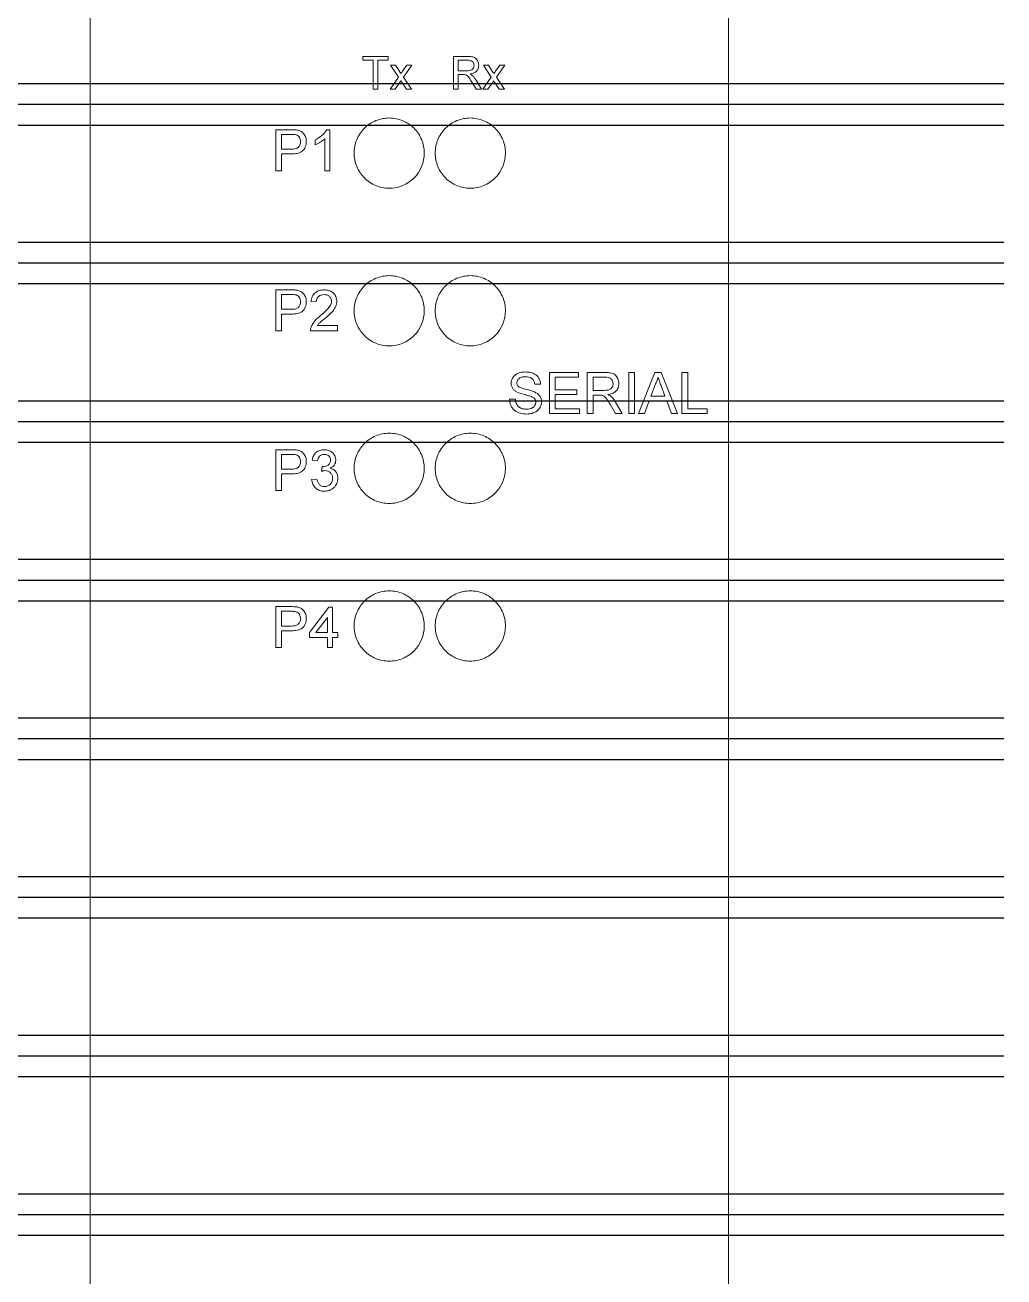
# Model space of a CAD drawing. Header units: millimetres. Extents: x 661 to 1125, y 84 to 277.
# Drawn here: x 1094.57 to 1125.24, y 142.42 to 181.64 of the extents above; entities that cross this region are included whole.
import ezdxf

# ---------------------------------------------------------------- set-up
doc = ezdxf.new("R2010")
doc.units = ezdxf.units.MM

# ---------------------------------------------------------------- blocks, each defined once
blk = doc.blocks.new('D')
at = {"color": 6, "linetype": 'Continuous', "lineweight": 15}
for p, q in [((1096.607, 239.48), (1096.607, 107.586)), ((1116.617, 239.48), (1116.617, 107.586)), ((1105.954, 180.658), (1105.151, 180.658)), ((1105.151, 180.658), (1105.151, 180.539)), ((1105.151, 180.539), (1105.48, 180.539)), ((1105.48, 180.539), (1105.48, 179.63)), ((1105.625, 179.63), (1105.625, 180.539)), ((1105.625, 180.539), (1105.954, 180.539)), ((1105.954, 180.539), (1105.954, 180.658)), ((1107.996, 180.658), (1107.996, 179.63)), ((1108.442, 180.658), (1107.996, 180.658)), ((1108.141, 180.21), (1108.141, 180.539)), ((1108.141, 180.539), (1108.447, 180.539)), ((1106.02, 180.381), (1106.27, 180.006)), ((1106.178, 180.381), (1106.02, 180.381)), ((1106.3, 180.199), (1106.178, 180.381)), ((1106.534, 180.381), (1106.402, 180.193)), ((1106.428, 180.006), (1106.692, 180.381)), ((1106.692, 180.381), (1106.534, 180.381)), ((1108.416, 180.21), (1108.141, 180.21)), ((1108.141, 179.63), (1108.141, 180.091)), ((1108.141, 180.091), (1108.289, 180.091)), ((1108.931, 180.381), (1109.181, 180.006)), ((1109.089, 180.381), (1108.931, 180.381)), ((1109.21, 180.199), (1109.089, 180.381)), ((1109.445, 180.381), (1109.313, 180.193)), ((1109.339, 180.006), (1109.602, 180.381)), ((1109.602, 180.381), (1109.445, 180.381)), ((1105.48, 179.63), (1105.625, 179.63)), ((1106.27, 180.006), (1106.007, 179.63)), ((1106.007, 179.63), (1106.165, 179.63)), ((1106.165, 179.63), (1106.347, 179.89)), ((1106.347, 179.89), (1106.375, 179.85)), ((1106.375, 179.85), (1106.521, 179.63)), ((1106.679, 179.63), (1106.428, 180.006)), ((1106.521, 179.63), (1106.679, 179.63)), ((1107.996, 179.63), (1108.141, 179.63)), ((1108.576, 179.847), (1108.704, 179.63)), ((1108.87, 179.63), (1108.702, 179.914)), ((1108.704, 179.63), (1108.87, 179.63)), ((1109.181, 180.006), (1108.918, 179.63)), ((1108.918, 179.63), (1109.076, 179.63)), ((1109.076, 179.63), (1109.258, 179.89)), ((1109.258, 179.89), (1109.286, 179.85)), ((1109.286, 179.85), (1109.432, 179.63)), ((1109.59, 179.63), (1109.339, 180.006)), ((1109.432, 179.63), (1109.59, 179.63)), ((1102.902, 178.363), (1102.43, 178.363)), ((1102.43, 178.363), (1102.43, 177.079)), ((1102.611, 178.215), (1102.918, 178.215)), ((1102.611, 177.754), (1102.611, 178.215)), ((1103.961, 178.08), (1103.961, 177.079)), ((1104.126, 178.363), (1104.02, 178.363)), ((1104.126, 177.079), (1104.126, 178.363)), ((1102.921, 177.754), (1102.611, 177.754)), ((1103.665, 178.042), (1103.665, 177.891)), ((1102.611, 177.079), (1102.611, 177.606)), ((1102.611, 177.606), (1102.926, 177.606)), ((1102.43, 177.079), (1102.611, 177.079)), ((1103.961, 177.079), (1104.126, 177.079)), ((1102.43, 173.346), (1102.43, 172.062)), ((1102.902, 173.346), (1102.43, 173.346)), ((1102.611, 172.737), (1102.611, 173.198)), ((1102.611, 173.198), (1102.918, 173.198)), ((1103.533, 172.984), (1103.698, 172.967)), ((1102.921, 172.737), (1102.611, 172.737)), ((1102.611, 172.062), (1102.611, 172.588)), ((1102.611, 172.588), (1102.926, 172.588)), ((1104.357, 172.226), (1103.728, 172.226)), ((1104.357, 172.062), (1104.357, 172.226)), ((1102.43, 172.062), (1102.611, 172.062)), ((1103.517, 172.062), (1104.357, 172.062)), ((1111.909, 170.757), (1111.004, 170.757)), ((1111.004, 170.757), (1111.004, 169.473)), ((1111.185, 170.214), (1111.185, 170.609)), ((1111.185, 170.609), (1111.909, 170.609)), ((1111.909, 170.609), (1111.909, 170.757)), ((1112.747, 170.757), (1112.189, 170.757)), ((1112.189, 170.757), (1112.189, 169.473)), ((1112.37, 170.609), (1112.753, 170.609)), ((1112.37, 170.198), (1112.37, 170.609)), ((1113.671, 170.757), (1113.49, 170.757)), ((1113.49, 170.757), (1113.49, 169.473)), ((1113.671, 169.473), (1113.671, 170.757)), ((1114.302, 170.757), (1113.792, 169.473)), ((1114.506, 170.757), (1114.302, 170.757)), ((1115.016, 169.473), (1114.506, 170.757)), ((1115.334, 170.757), (1115.153, 170.757)), ((1115.153, 170.757), (1115.153, 169.473)), ((1115.334, 169.621), (1115.334, 170.757)), ((1110.543, 170.395), (1110.724, 170.395)), ((1111.86, 170.214), (1111.185, 170.214)), ((1111.86, 170.066), (1111.86, 170.214)), ((1114.184, 170.016), (1114.316, 170.372)), ((1114.498, 170.354), (1114.623, 170.016)), ((1109.934, 169.918), (1109.753, 169.918)), ((1111.185, 169.621), (1111.185, 170.066)), ((1111.185, 170.066), (1111.86, 170.066)), ((1112.714, 170.198), (1112.37, 170.198)), ((1112.37, 170.049), (1112.556, 170.049)), ((1112.37, 169.473), (1112.37, 170.049)), ((1113.282, 169.473), (1113.072, 169.828)), ((1113.984, 169.473), (1114.13, 169.868)), ((1114.13, 169.868), (1114.677, 169.868)), ((1114.623, 170.016), (1114.184, 170.016)), ((1114.677, 169.868), (1114.823, 169.473)), ((1111.004, 169.473), (1111.942, 169.473)), ((1111.942, 169.621), (1111.185, 169.621)), ((1111.942, 169.473), (1111.942, 169.621)), ((1112.189, 169.473), (1112.37, 169.473)), ((1112.915, 169.744), (1113.075, 169.473)), ((1113.075, 169.473), (1113.282, 169.473)), ((1113.49, 169.473), (1113.671, 169.473)), ((1113.792, 169.473), (1113.984, 169.473)), ((1114.823, 169.473), (1115.016, 169.473)), ((1115.153, 169.473), (1115.943, 169.473)), ((1115.943, 169.621), (1115.334, 169.621)), ((1115.943, 169.473), (1115.943, 169.621)), ((1102.43, 168.34), (1102.43, 167.056)), ((1102.902, 168.34), (1102.43, 168.34)), ((1102.611, 167.731), (1102.611, 168.192)), ((1102.611, 168.192), (1102.918, 168.192)), ((1103.566, 168.011), (1103.731, 167.994)), ((1102.921, 167.731), (1102.611, 167.731)), ((1102.611, 167.056), (1102.611, 167.583)), ((1102.611, 167.583), (1102.926, 167.583)), ((1103.878, 167.813), (1103.861, 167.665)), ((1103.715, 167.418), (1103.55, 167.402)), ((1102.43, 167.056), (1102.611, 167.056)), ((1102.43, 163.424), (1102.43, 162.14)), ((1102.902, 163.424), (1102.43, 163.424)), ((1102.611, 162.815), (1102.611, 163.276)), ((1102.611, 163.276), (1102.918, 163.276)), ((1104.093, 163.408), (1103.484, 162.617)), ((1104.208, 163.408), (1104.093, 163.408)), ((1104.208, 162.617), (1104.208, 163.408)), ((1102.921, 162.815), (1102.611, 162.815)), ((1103.687, 162.617), (1104.044, 163.08)), ((1104.044, 163.08), (1104.044, 162.617)), ((1102.611, 162.14), (1102.611, 162.667)), ((1102.611, 162.667), (1102.926, 162.667)), ((1103.484, 162.617), (1103.484, 162.453)), ((1103.484, 162.453), (1104.044, 162.453)), ((1104.044, 162.617), (1103.687, 162.617)), ((1104.044, 162.453), (1104.044, 162.14)), ((1104.373, 162.617), (1104.208, 162.617)), ((1104.208, 162.14), (1104.208, 162.453)), ((1104.208, 162.453), (1104.373, 162.453)), ((1104.373, 162.453), (1104.373, 162.617)), ((1102.43, 162.14), (1102.611, 162.14)), ((1104.044, 162.14), (1104.208, 162.14))]:
    blk.add_line(p, q, dxfattribs=at)
for p, q in [((1012.175, 179.81), (1125.244, 179.81)), ((1012.175, 179.16), (1125.244, 179.16)), ((1012.175, 178.51), (1125.244, 178.51)), ((1012.175, 174.842), (1125.244, 174.842)), ((1012.175, 174.192), (1125.244, 174.192)), ((1012.175, 173.542), (1125.244, 173.542)), ((1012.175, 169.874), (1125.244, 169.874)), ((1012.175, 169.224), (1125.244, 169.224)), ((1012.175, 168.574), (1125.244, 168.574)), ((1012.175, 164.906), (1125.244, 164.906)), ((1012.175, 164.256), (1125.244, 164.256)), ((1012.175, 163.606), (1125.244, 163.606)), ((1012.175, 159.938), (1125.244, 159.938)), ((1012.175, 159.288), (1125.244, 159.288)), ((1012.175, 158.638), (1125.244, 158.638)), ((1012.175, 154.97), (1125.244, 154.97)), ((1012.175, 154.32), (1125.244, 154.32)), ((1012.175, 153.67), (1125.244, 153.67)), ((1012.175, 150.002), (1125.244, 150.002)), ((1012.175, 149.352), (1125.244, 149.352)), ((1012.175, 148.702), (1125.244, 148.702)), ((1012.175, 145.034), (1125.244, 145.034)), ((1012.175, 144.384), (1125.244, 144.384)), ((1012.175, 143.734), (1125.244, 143.734))]:
    blk.add_line(p, q)
for points, knots in [([(1108.786, 180.381), (1108.785, 180.423), (1108.778, 180.465), (1108.744, 180.542), (1108.719, 180.578), (1108.652, 180.629), (1108.61, 180.642), (1108.526, 180.656), (1108.484, 180.657), (1108.442, 180.658)], [0, 0, 0, 0, 0.25, 0.25, 0.5, 0.5, 0.75, 0.75, 1, 1, 1, 1]), ([(1108.447, 180.539), (1108.495, 180.539), (1108.545, 180.533), (1108.602, 180.489), (1108.617, 180.469), (1108.637, 180.426), (1108.64, 180.402), (1108.641, 180.378)], [0, 0, 0, 0, 0.5, 0.5, 0.75, 0.75, 1, 1, 1, 1]), ([(1106.352, 180.122), (1106.347, 180.128), (1106.343, 180.134), (1106.339, 180.141), (1106.334, 180.147), (1106.33, 180.154), (1106.326, 180.16), (1106.321, 180.167), (1106.317, 180.173), (1106.313, 180.18), (1106.308, 180.186), (1106.304, 180.193), (1106.3, 180.199)], [0, 0, 0, 0, 0.00002338536, 0.00002338536, 0.00002338536, 0.00004677009, 0.00004677009, 0.00004677009, 0.0000701534, 0.0000701534, 0.0000701534, 0.00009353829, 0.00009353829, 0.00009353829, 0.00009353829]), ([(1106.402, 180.193), (1106.394, 180.181), (1106.385, 180.169), (1106.377, 180.157), (1106.373, 180.151), (1106.368, 180.145), (1106.364, 180.139), (1106.36, 180.133), (1106.356, 180.127), (1106.352, 180.122)], [0, 0, 0, 0, 0.0000439769, 0.0000439769, 0.0000439769, 0.00006596537, 0.00006596537, 0.00006596537, 0.00008795384, 0.00008795384, 0.00008795384, 0.00008795384]), ([(1108.289, 180.091), (1108.295, 180.091), (1108.301, 180.091), (1108.307, 180.091), (1108.313, 180.091), (1108.319, 180.091), (1108.325, 180.091), (1108.337, 180.09), (1108.349, 180.089), (1108.361, 180.087)], [0, 0, 0, 0, 0.00001794002, 0.00001794002, 0.00001794002, 0.00003588711, 0.00003588711, 0.00003588711, 0.00007169189, 0.00007169189, 0.00007169189, 0.00007169189]), ([(1108.361, 180.087), (1108.387, 180.078), (1108.412, 180.067), (1108.454, 180.03), (1108.471, 180.009), (1108.519, 179.942), (1108.548, 179.894), (1108.576, 179.847)], [0, 0, 0, 0, 0.25, 0.25, 0.5, 0.5, 1, 1, 1, 1]), ([(1108.641, 180.378), (1108.64, 180.324), (1108.617, 180.269), (1108.526, 180.212), (1108.47, 180.211), (1108.416, 180.21)], [0, 0, 0, 0, 0.5, 0.5, 1, 1, 1, 1]), ([(1108.514, 180.105), (1108.549, 180.11), (1108.584, 180.117), (1108.65, 180.144), (1108.682, 180.162), (1108.733, 180.211), (1108.754, 180.242), (1108.781, 180.309), (1108.785, 180.345), (1108.786, 180.381)], [0, 0, 0, 0, 0.25, 0.25, 0.5, 0.5, 0.75, 0.75, 1, 1, 1, 1]), ([(1108.593, 180.054), (1108.587, 180.059), (1108.581, 180.064), (1108.575, 180.069), (1108.569, 180.074), (1108.562, 180.078), (1108.555, 180.082), (1108.542, 180.09), (1108.528, 180.098), (1108.514, 180.105)], [0, 0, 0, 0, 0.00002376252, 0.00002376252, 0.00002376252, 0.00004755385, 0.00004755385, 0.00004755385, 0.00009496483, 0.00009496483, 0.00009496483, 0.00009496483]), ([(1108.702, 179.914), (1108.694, 179.927), (1108.686, 179.939), (1108.678, 179.952), (1108.67, 179.964), (1108.662, 179.976), (1108.653, 179.988), (1108.644, 180), (1108.635, 180.011), (1108.625, 180.022), (1108.615, 180.033), (1108.604, 180.044), (1108.593, 180.054)], [0, 0, 0, 0, 0.000044453, 0.000044453, 0.000044453, 0.00008895, 0.00008895, 0.00008895, 0.0001333006, 0.0001333006, 0.0001333006, 0.0001779555, 0.0001779555, 0.0001779555, 0.0001779555]), ([(1109.262, 180.122), (1109.258, 180.128), (1109.254, 180.134), (1109.249, 180.141), (1109.245, 180.147), (1109.241, 180.154), (1109.236, 180.16), (1109.232, 180.167), (1109.228, 180.173), (1109.223, 180.18), (1109.219, 180.186), (1109.215, 180.193), (1109.21, 180.199)], [0, 0, 0, 0, 0.00002338536, 0.00002338536, 0.00002338536, 0.00004677009, 0.00004677009, 0.00004677009, 0.0000701534, 0.0000701534, 0.0000701534, 0.00009353829, 0.00009353829, 0.00009353829, 0.00009353829]), ([(1109.313, 180.193), (1109.304, 180.181), (1109.296, 180.169), (1109.288, 180.157), (1109.283, 180.151), (1109.279, 180.145), (1109.275, 180.139), (1109.271, 180.133), (1109.267, 180.127), (1109.262, 180.122)], [0, 0, 0, 0, 0.0000439769, 0.0000439769, 0.0000439769, 0.00006596537, 0.00006596537, 0.00006596537, 0.00008795384, 0.00008795384, 0.00008795384, 0.00008795384]), ([(1107.082, 177.63), (1107.082, 177.776), (1107.054, 177.918), (1106.944, 178.184), (1106.862, 178.306), (1106.659, 178.509), (1106.537, 178.591), (1106.272, 178.701), (1106.126, 178.73), (1105.839, 178.731), (1105.695, 178.702), (1105.428, 178.592), (1105.307, 178.511), (1105.101, 178.305), (1105.021, 178.184), (1104.911, 177.918), (1104.882, 177.774), (1104.882, 177.487), (1104.911, 177.343), (1105.02, 177.079), (1105.102, 176.956), (1105.304, 176.753), (1105.426, 176.67), (1105.692, 176.56), (1105.836, 176.531), (1106.126, 176.53), (1106.269, 176.559), (1106.537, 176.67), (1106.659, 176.751), (1106.963, 177.056), (1107.082, 177.34), (1107.082, 177.63)], [0, 0, 0, 0, 0.0625, 0.0625, 0.125, 0.125, 0.1875, 0.1875, 0.25, 0.25, 0.3125, 0.3125, 0.375, 0.375, 0.4375, 0.4375, 0.5, 0.5, 0.5625, 0.5625, 0.625, 0.625, 0.6875, 0.6875, 0.75, 0.75, 0.8125, 0.8125, 0.875, 0.875, 1, 1, 1, 1]), ([(1109.622, 177.63), (1109.622, 177.776), (1109.594, 177.918), (1109.484, 178.184), (1109.402, 178.306), (1109.199, 178.509), (1109.077, 178.591), (1108.812, 178.701), (1108.666, 178.73), (1108.379, 178.731), (1108.235, 178.702), (1107.968, 178.592), (1107.847, 178.511), (1107.641, 178.305), (1107.561, 178.184), (1107.451, 177.918), (1107.422, 177.774), (1107.422, 177.487), (1107.451, 177.343), (1107.56, 177.079), (1107.642, 176.956), (1107.844, 176.753), (1107.966, 176.67), (1108.232, 176.56), (1108.376, 176.531), (1108.666, 176.53), (1108.809, 176.559), (1109.077, 176.67), (1109.199, 176.751), (1109.503, 177.056), (1109.622, 177.34), (1109.622, 177.63)], [0, 0, 0, 0, 0.0625, 0.0625, 0.125, 0.125, 0.1875, 0.1875, 0.25, 0.25, 0.3125, 0.3125, 0.375, 0.375, 0.4375, 0.4375, 0.5, 0.5, 0.5625, 0.5625, 0.625, 0.625, 0.6875, 0.6875, 0.75, 0.75, 0.8125, 0.8125, 0.875, 0.875, 1, 1, 1, 1]), ([(1103.093, 178.351), (1103.077, 178.354), (1103.061, 178.356), (1103.045, 178.358), (1103.029, 178.359), (1103.013, 178.36), (1102.997, 178.361), (1102.966, 178.363), (1102.934, 178.363), (1102.902, 178.363)], [0, 0, 0, 0, 0.0000477986, 0.0000477986, 0.0000477986, 0.0000955814, 0.0000955814, 0.0000955814, 0.0001909144, 0.0001909144, 0.0001909144, 0.0001909144]), ([(1102.918, 178.215), (1102.93, 178.215), (1102.943, 178.215), (1102.955, 178.215), (1102.968, 178.215), (1102.98, 178.214), (1102.992, 178.214), (1103.017, 178.212), (1103.042, 178.21), (1103.066, 178.204)], [0, 0, 0, 0, 0.0000371946, 0.0000371946, 0.0000371946, 0.0000743921, 0.0000743921, 0.0000743921, 0.0001487494, 0.0001487494, 0.0001487494, 0.0001487494]), ([(1103.066, 178.204), (1103.088, 178.196), (1103.108, 178.187), (1103.144, 178.158), (1103.159, 178.14), (1103.195, 178.081), (1103.203, 178.035), (1103.204, 177.989)], [0, 0, 0, 0, 0.25, 0.25, 0.5, 0.5, 1, 1, 1, 1]), ([(1103.385, 177.994), (1103.384, 178.037), (1103.38, 178.078), (1103.354, 178.159), (1103.335, 178.197), (1103.284, 178.265), (1103.251, 178.293), (1103.176, 178.332), (1103.134, 178.343), (1103.093, 178.351)], [0, 0, 0, 0, 0.25, 0.25, 0.5, 0.5, 0.75, 0.75, 1, 1, 1, 1]), ([(1103.204, 177.989), (1103.203, 177.954), (1103.199, 177.919), (1103.174, 177.853), (1103.152, 177.824), (1103.096, 177.782), (1103.061, 177.77), (1102.992, 177.757), (1102.957, 177.755), (1102.921, 177.754)], [0, 0, 0, 0, 0.25, 0.25, 0.5, 0.5, 0.75, 0.75, 1, 1, 1, 1]), ([(1102.926, 177.606), (1102.984, 177.607), (1103.041, 177.61), (1103.154, 177.634), (1103.21, 177.654), (1103.299, 177.725), (1103.332, 177.774), (1103.375, 177.88), (1103.384, 177.937), (1103.385, 177.994)], [0, 0, 0, 0, 0.25, 0.25, 0.5, 0.5, 0.75, 0.75, 1, 1, 1, 1]), ([(1107.082, 172.692), (1107.082, 172.837), (1107.054, 172.98), (1106.944, 173.246), (1106.862, 173.368), (1106.659, 173.571), (1106.537, 173.653), (1106.272, 173.763), (1106.127, 173.792), (1105.839, 173.792), (1105.694, 173.764), (1105.428, 173.653), (1105.307, 173.572), (1105.101, 173.367), (1105.021, 173.246), (1104.911, 172.979), (1104.882, 172.836), (1104.882, 172.549), (1104.911, 172.405), (1105.02, 172.14), (1105.102, 172.018), (1105.304, 171.814), (1105.426, 171.732), (1105.692, 171.621), (1105.836, 171.592), (1106.126, 171.592), (1106.27, 171.621), (1106.537, 171.731), (1106.659, 171.813), (1106.963, 172.118), (1107.082, 172.402), (1107.082, 172.692)], [0, 0, 0, 0, 0.0625, 0.0625, 0.125, 0.125, 0.1875, 0.1875, 0.25, 0.25, 0.3125, 0.3125, 0.375, 0.375, 0.4375, 0.4375, 0.5, 0.5, 0.5625, 0.5625, 0.625, 0.625, 0.6875, 0.6875, 0.75, 0.75, 0.8125, 0.8125, 0.875, 0.875, 1, 1, 1, 1]), ([(1109.622, 172.692), (1109.622, 172.837), (1109.594, 172.98), (1109.484, 173.246), (1109.402, 173.368), (1109.199, 173.571), (1109.077, 173.653), (1108.812, 173.763), (1108.667, 173.792), (1108.379, 173.792), (1108.234, 173.764), (1107.968, 173.653), (1107.847, 173.572), (1107.641, 173.367), (1107.561, 173.246), (1107.451, 172.979), (1107.422, 172.836), (1107.422, 172.549), (1107.451, 172.405), (1107.56, 172.14), (1107.642, 172.018), (1107.844, 171.814), (1107.966, 171.732), (1108.232, 171.621), (1108.376, 171.592), (1108.666, 171.592), (1108.81, 171.621), (1109.077, 171.731), (1109.199, 171.813), (1109.503, 172.118), (1109.622, 172.402), (1109.622, 172.692)], [0, 0, 0, 0, 0.0625, 0.0625, 0.125, 0.125, 0.1875, 0.1875, 0.25, 0.25, 0.3125, 0.3125, 0.375, 0.375, 0.4375, 0.4375, 0.5, 0.5, 0.5625, 0.5625, 0.625, 0.625, 0.6875, 0.6875, 0.75, 0.75, 0.8125, 0.8125, 0.875, 0.875, 1, 1, 1, 1]), ([(1103.093, 173.334), (1103.077, 173.336), (1103.061, 173.339), (1103.045, 173.34), (1103.029, 173.342), (1103.013, 173.343), (1102.997, 173.343), (1102.966, 173.345), (1102.934, 173.346), (1102.902, 173.346)], [0, 0, 0, 0, 0.0000477987, 0.0000477987, 0.0000477987, 0.0000955814, 0.0000955814, 0.0000955814, 0.0001909151, 0.0001909151, 0.0001909151, 0.0001909151]), ([(1103.945, 173.346), (1103.894, 173.345), (1103.843, 173.34), (1103.745, 173.312), (1103.698, 173.288), (1103.62, 173.221), (1103.589, 173.179), (1103.549, 173.085), (1103.539, 173.035), (1103.533, 172.984)], [0, 0, 0, 0, 0.25, 0.25, 0.5, 0.5, 0.75, 0.75, 1, 1, 1, 1]), ([(1104.34, 172.991), (1104.339, 173.041), (1104.331, 173.091), (1104.29, 173.181), (1104.26, 173.221), (1104.185, 173.287), (1104.14, 173.311), (1104.045, 173.34), (1103.995, 173.345), (1103.945, 173.346)], [0, 0, 0, 0, 0.25, 0.25, 0.5, 0.5, 0.75, 0.75, 1, 1, 1, 1]), ([(1102.918, 173.198), (1102.93, 173.197), (1102.943, 173.197), (1102.955, 173.197), (1102.968, 173.197), (1102.98, 173.197), (1102.992, 173.196), (1103.017, 173.194), (1103.042, 173.192), (1103.066, 173.186)], [0, 0, 0, 0, 0.0000371946, 0.0000371946, 0.0000371946, 0.0000743921, 0.0000743921, 0.0000743921, 0.0001487504, 0.0001487504, 0.0001487504, 0.0001487504]), ([(1103.204, 172.971), (1103.203, 172.936), (1103.199, 172.901), (1103.174, 172.836), (1103.152, 172.806), (1103.096, 172.764), (1103.061, 172.753), (1102.992, 172.739), (1102.957, 172.737), (1102.921, 172.737)], [0, 0, 0, 0, 0.25, 0.25, 0.5, 0.5, 0.75, 0.75, 1, 1, 1, 1]), ([(1102.926, 172.588), (1102.984, 172.589), (1103.041, 172.592), (1103.154, 172.616), (1103.21, 172.636), (1103.299, 172.707), (1103.332, 172.756), (1103.375, 172.862), (1103.384, 172.919), (1103.385, 172.977)], [0, 0, 0, 0, 0.25, 0.25, 0.5, 0.5, 0.75, 0.75, 1, 1, 1, 1]), ([(1103.066, 173.186), (1103.088, 173.179), (1103.108, 173.169), (1103.144, 173.14), (1103.159, 173.122), (1103.195, 173.063), (1103.203, 173.017), (1103.204, 172.971)], [0, 0, 0, 0, 0.25, 0.25, 0.5, 0.5, 1, 1, 1, 1]), ([(1103.385, 172.977), (1103.384, 173.019), (1103.38, 173.06), (1103.354, 173.141), (1103.335, 173.179), (1103.284, 173.247), (1103.251, 173.275), (1103.176, 173.314), (1103.134, 173.326), (1103.093, 173.334)], [0, 0, 0, 0, 0.25, 0.25, 0.5, 0.5, 0.75, 0.75, 1, 1, 1, 1]), ([(1103.698, 172.967), (1103.699, 172.998), (1103.703, 173.03), (1103.725, 173.089), (1103.743, 173.116), (1103.789, 173.158), (1103.817, 173.174), (1103.878, 173.194), (1103.91, 173.197), (1103.941, 173.198)], [0, 0, 0, 0, 0.25, 0.25, 0.5, 0.5, 0.75, 0.75, 1, 1, 1, 1]), ([(1104.175, 172.99), (1104.174, 172.941), (1104.159, 172.894), (1104.111, 172.811), (1104.079, 172.774), (1103.978, 172.668), (1103.905, 172.604), (1103.83, 172.542)], [0, 0, 0, 0, 0.25, 0.25, 0.5, 0.5, 1, 1, 1, 1]), ([(1103.941, 173.198), (1103.971, 173.197), (1103.999, 173.194), (1104.055, 173.177), (1104.081, 173.163), (1104.126, 173.124), (1104.145, 173.101), (1104.17, 173.048), (1104.175, 173.019), (1104.175, 172.99)], [0, 0, 0, 0, 0.25, 0.25, 0.5, 0.5, 0.75, 0.75, 1, 1, 1, 1]), ([(1103.984, 172.464), (1104.067, 172.536), (1104.152, 172.607), (1104.256, 172.735), (1104.286, 172.781), (1104.329, 172.883), (1104.339, 172.936), (1104.34, 172.991)], [0, 0, 0, 0, 0.5, 0.5, 0.75, 0.75, 1, 1, 1, 1]), ([(1103.534, 172.176), (1103.531, 172.167), (1103.528, 172.157), (1103.526, 172.148), (1103.524, 172.139), (1103.522, 172.129), (1103.52, 172.12), (1103.519, 172.11), (1103.518, 172.1), (1103.517, 172.091), (1103.517, 172.081), (1103.517, 172.071), (1103.517, 172.062)], [0, 0, 0, 0, 0.000029086, 0.000029086, 0.000029086, 0.0000582237, 0.0000582237, 0.0000582237, 0.0000873186, 0.0000873186, 0.0000873186, 0.0001166157, 0.0001166157, 0.0001166157, 0.0001166157]), ([(1103.83, 172.542), (1103.768, 172.492), (1103.706, 172.44), (1103.601, 172.319), (1103.561, 172.251), (1103.534, 172.176)], [0, 0, 0, 0, 0.5, 0.5, 1, 1, 1, 1]), ([(1103.728, 172.226), (1103.746, 172.25), (1103.764, 172.273), (1103.785, 172.294), (1103.805, 172.314), (1103.827, 172.334), (1103.85, 172.353), (1103.894, 172.391), (1103.939, 172.428), (1103.984, 172.464)], [0, 0, 0, 0, 0.0000880168, 0.0000880168, 0.0000880168, 0.0001757984, 0.0001757984, 0.0001757984, 0.0003502699, 0.0003502699, 0.0003502699, 0.0003502699]), ([(1110.248, 170.774), (1110.195, 170.772), (1110.142, 170.768), (1110.039, 170.742), (1109.989, 170.723), (1109.901, 170.662), (1109.865, 170.622), (1109.828, 170.552), (1109.818, 170.527), (1109.805, 170.475), (1109.803, 170.449), (1109.802, 170.422)], [0, 0, 0, 0, 0.25, 0.25, 0.5, 0.5, 0.75, 0.75, 0.875, 0.875, 1, 1, 1, 1]), ([(1109.983, 170.434), (1109.984, 170.465), (1109.991, 170.497), (1110.024, 170.549), (1110.047, 170.572), (1110.128, 170.62), (1110.193, 170.625), (1110.255, 170.626)], [0, 0, 0, 0, 0.25, 0.25, 0.5, 0.5, 1, 1, 1, 1]), ([(1110.724, 170.395), (1110.72, 170.452), (1110.709, 170.508), (1110.657, 170.609), (1110.619, 170.653), (1110.527, 170.719), (1110.473, 170.74), (1110.363, 170.768), (1110.305, 170.773), (1110.248, 170.774)], [0, 0, 0, 0, 0.25, 0.25, 0.5, 0.5, 0.75, 0.75, 1, 1, 1, 1]), ([(1110.255, 170.626), (1110.324, 170.624), (1110.396, 170.616), (1110.48, 170.554), (1110.502, 170.526), (1110.531, 170.464), (1110.539, 170.43), (1110.543, 170.395)], [0, 0, 0, 0, 0.5, 0.5, 0.75, 0.75, 1, 1, 1, 1]), ([(1113.177, 170.411), (1113.175, 170.464), (1113.167, 170.516), (1113.125, 170.613), (1113.094, 170.658), (1113.009, 170.722), (1112.957, 170.738), (1112.852, 170.755), (1112.799, 170.757), (1112.747, 170.757)], [0, 0, 0, 0, 0.25, 0.25, 0.5, 0.5, 0.75, 0.75, 1, 1, 1, 1]), ([(1112.753, 170.609), (1112.783, 170.609), (1112.813, 170.607), (1112.871, 170.594), (1112.9, 170.583), (1112.948, 170.546), (1112.966, 170.522), (1112.991, 170.467), (1112.995, 170.437), (1112.996, 170.407)], [0, 0, 0, 0, 0.25, 0.25, 0.5, 0.5, 0.75, 0.75, 1, 1, 1, 1]), ([(1114.316, 170.372), (1114.335, 170.409), (1114.353, 170.448), (1114.367, 170.487), (1114.375, 170.507), (1114.382, 170.527), (1114.388, 170.547), (1114.394, 170.568), (1114.399, 170.588), (1114.404, 170.609)], [0, 0, 0, 0, 0.0001263063, 0.0001263063, 0.0001263063, 0.0001901673, 0.0001901673, 0.0001901673, 0.0002543247, 0.0002543247, 0.0002543247, 0.0002543247]), ([(1114.404, 170.609), (1114.411, 170.588), (1114.42, 170.567), (1114.427, 170.545), (1114.435, 170.524), (1114.443, 170.503), (1114.451, 170.482), (1114.459, 170.46), (1114.467, 170.439), (1114.474, 170.418), (1114.482, 170.397), (1114.49, 170.375), (1114.498, 170.354)], [0, 0, 0, 0, 0.0000683, 0.0000683, 0.0000683, 0.0001365961, 0.0001365961, 0.0001365961, 0.0002048946, 0.0002048946, 0.0002048946, 0.0002731931, 0.0002731931, 0.0002731931, 0.0002731931]), ([(1109.802, 170.422), (1109.803, 170.392), (1109.806, 170.363), (1109.824, 170.307), (1109.837, 170.279), (1109.871, 170.231), (1109.893, 170.21), (1109.94, 170.173), (1109.965, 170.159), (1109.992, 170.145)], [0, 0, 0, 0, 0.25, 0.25, 0.5, 0.5, 0.75, 0.75, 1, 1, 1, 1]), ([(1110.029, 170.321), (1110.022, 170.328), (1110.015, 170.336), (1110.009, 170.344), (1110, 170.357), (1109.994, 170.371), (1109.99, 170.386), (1109.985, 170.401), (1109.984, 170.418), (1109.983, 170.434)], [0, 0, 0, 0, 0.0000311471, 0.0000311471, 0.0000311471, 0.0000779406, 0.0000779406, 0.0000779406, 0.0001271034, 0.0001271034, 0.0001271034, 0.0001271034]), ([(1110.534, 170.148), (1110.452, 170.183), (1110.365, 170.205), (1110.235, 170.237), (1110.191, 170.248), (1110.107, 170.276), (1110.064, 170.291), (1110.029, 170.321)], [0, 0, 0, 0, 0.5, 0.5, 0.75, 0.75, 1, 1, 1, 1]), ([(1112.996, 170.407), (1112.995, 170.374), (1112.989, 170.34), (1112.96, 170.28), (1112.938, 170.253), (1112.881, 170.218), (1112.848, 170.209), (1112.781, 170.199), (1112.748, 170.198), (1112.714, 170.198)], [0, 0, 0, 0, 0.25, 0.25, 0.5, 0.5, 0.75, 0.75, 1, 1, 1, 1]), ([(1112.837, 170.066), (1112.881, 170.073), (1112.924, 170.082), (1113.007, 170.115), (1113.047, 170.137), (1113.111, 170.199), (1113.137, 170.238), (1113.17, 170.321), (1113.176, 170.366), (1113.177, 170.411)], [0, 0, 0, 0, 0.25, 0.25, 0.5, 0.5, 0.75, 0.75, 1, 1, 1, 1]), ([(1109.753, 169.918), (1109.755, 169.851), (1109.767, 169.787), (1109.822, 169.664), (1109.862, 169.609), (1109.965, 169.524), (1110.027, 169.496), (1110.156, 169.463), (1110.224, 169.457), (1110.291, 169.457)], [0, 0, 0, 0, 0.25, 0.25, 0.5, 0.5, 0.75, 0.75, 1, 1, 1, 1]), ([(1110.283, 169.605), (1110.239, 169.606), (1110.196, 169.611), (1110.113, 169.637), (1110.073, 169.657), (1110.005, 169.713), (1109.979, 169.75), (1109.947, 169.831), (1109.939, 169.874), (1109.934, 169.918)], [0, 0, 0, 0, 0.25, 0.25, 0.5, 0.5, 0.75, 0.75, 1, 1, 1, 1]), ([(1109.992, 170.145), (1110.062, 170.11), (1110.138, 170.089), (1110.251, 170.058), (1110.289, 170.049), (1110.365, 170.028), (1110.403, 170.017), (1110.439, 170.002)], [0, 0, 0, 0, 0.5, 0.5, 0.75, 0.75, 1, 1, 1, 1]), ([(1110.576, 169.829), (1110.574, 169.795), (1110.566, 169.761), (1110.533, 169.701), (1110.509, 169.675), (1110.422, 169.619), (1110.352, 169.606), (1110.283, 169.605)], [0, 0, 0, 0, 0.25, 0.25, 0.5, 0.5, 1, 1, 1, 1]), ([(1110.291, 169.457), (1110.347, 169.458), (1110.402, 169.463), (1110.51, 169.493), (1110.562, 169.516), (1110.653, 169.583), (1110.69, 169.626), (1110.73, 169.701), (1110.74, 169.727), (1110.754, 169.781), (1110.756, 169.809), (1110.757, 169.838)], [0, 0, 0, 0, 0.25, 0.25, 0.5, 0.5, 0.75, 0.75, 0.875, 0.875, 1, 1, 1, 1]), ([(1110.439, 170.002), (1110.475, 169.987), (1110.511, 169.968), (1110.55, 169.924), (1110.56, 169.906), (1110.573, 169.869), (1110.575, 169.849), (1110.576, 169.829)], [0, 0, 0, 0, 0.5, 0.5, 0.75, 0.75, 1, 1, 1, 1]), ([(1110.757, 169.838), (1110.756, 169.872), (1110.753, 169.905), (1110.732, 169.97), (1110.716, 170), (1110.656, 170.082), (1110.596, 170.12), (1110.534, 170.148)], [0, 0, 0, 0, 0.25, 0.25, 0.5, 0.5, 1, 1, 1, 1]), ([(1112.556, 170.049), (1112.563, 170.049), (1112.571, 170.049), (1112.578, 170.049), (1112.586, 170.049), (1112.593, 170.049), (1112.601, 170.048), (1112.616, 170.048), (1112.63, 170.046), (1112.645, 170.044)], [0, 0, 0, 0, 0.00002242503, 0.00002242503, 0.00002242503, 0.00004485891, 0.00004485891, 0.00004485891, 0.00008961574, 0.00008961574, 0.00008961574, 0.00008961574]), ([(1112.645, 170.044), (1112.678, 170.033), (1112.709, 170.019), (1112.762, 169.973), (1112.783, 169.946), (1112.844, 169.862), (1112.879, 169.803), (1112.915, 169.744)], [0, 0, 0, 0, 0.25, 0.25, 0.5, 0.5, 1, 1, 1, 1]), ([(1112.936, 170.003), (1112.929, 170.009), (1112.921, 170.015), (1112.913, 170.021), (1112.905, 170.027), (1112.897, 170.033), (1112.889, 170.038), (1112.872, 170.048), (1112.854, 170.057), (1112.837, 170.066)], [0, 0, 0, 0, 0.0000297031, 0.0000297031, 0.0000297031, 0.0000594424, 0.0000594424, 0.0000594424, 0.0001187498, 0.0001187498, 0.0001187498, 0.0001187498]), ([(1113.072, 169.828), (1113.053, 169.859), (1113.033, 169.89), (1113.011, 169.919), (1113, 169.934), (1112.988, 169.949), (1112.976, 169.962), (1112.963, 169.976), (1112.95, 169.989), (1112.936, 170.003)], [0, 0, 0, 0, 0.0001102646, 0.0001102646, 0.0001102646, 0.0001661104, 0.0001661104, 0.0001661104, 0.000222346, 0.000222346, 0.000222346, 0.000222346]), ([(1107.082, 167.754), (1107.082, 167.899), (1107.054, 168.041), (1106.944, 168.307), (1106.862, 168.429), (1106.66, 168.633), (1106.537, 168.715), (1106.272, 168.825), (1106.127, 168.854), (1105.839, 168.854), (1105.694, 168.825), (1105.428, 168.715), (1105.306, 168.634), (1105.101, 168.428), (1105.021, 168.307), (1104.911, 168.041), (1104.882, 167.898), (1104.882, 167.611), (1104.911, 167.467), (1105.02, 167.202), (1105.102, 167.08), (1105.304, 166.876), (1105.426, 166.794), (1105.692, 166.683), (1105.836, 166.654), (1106.126, 166.654), (1106.27, 166.682), (1106.537, 166.793), (1106.659, 166.875), (1106.963, 167.18), (1107.082, 167.464), (1107.082, 167.754)], [0, 0, 0, 0, 0.0625, 0.0625, 0.125, 0.125, 0.1875, 0.1875, 0.25, 0.25, 0.3125, 0.3125, 0.375, 0.375, 0.4375, 0.4375, 0.5, 0.5, 0.5625, 0.5625, 0.625, 0.625, 0.6875, 0.6875, 0.75, 0.75, 0.8125, 0.8125, 0.875, 0.875, 1, 1, 1, 1]), ([(1109.622, 167.754), (1109.622, 167.899), (1109.594, 168.041), (1109.484, 168.307), (1109.402, 168.429), (1109.2, 168.633), (1109.077, 168.715), (1108.812, 168.825), (1108.667, 168.854), (1108.379, 168.854), (1108.234, 168.825), (1107.968, 168.715), (1107.846, 168.634), (1107.641, 168.428), (1107.561, 168.307), (1107.451, 168.041), (1107.422, 167.898), (1107.422, 167.611), (1107.451, 167.467), (1107.56, 167.202), (1107.642, 167.08), (1107.844, 166.876), (1107.966, 166.794), (1108.232, 166.683), (1108.376, 166.654), (1108.666, 166.654), (1108.81, 166.682), (1109.077, 166.793), (1109.199, 166.875), (1109.503, 167.18), (1109.622, 167.464), (1109.622, 167.754)], [0, 0, 0, 0, 0.0625, 0.0625, 0.125, 0.125, 0.1875, 0.1875, 0.25, 0.25, 0.3125, 0.3125, 0.375, 0.375, 0.4375, 0.4375, 0.5, 0.5, 0.5625, 0.5625, 0.625, 0.625, 0.6875, 0.6875, 0.75, 0.75, 0.8125, 0.8125, 0.875, 0.875, 1, 1, 1, 1]), ([(1103.093, 168.328), (1103.077, 168.33), (1103.061, 168.333), (1103.045, 168.335), (1103.029, 168.336), (1103.013, 168.337), (1102.997, 168.338), (1102.966, 168.339), (1102.934, 168.34), (1102.902, 168.34)], [0, 0, 0, 0, 0.0000477987, 0.0000477987, 0.0000477987, 0.0000955814, 0.0000955814, 0.0000955814, 0.0001909159, 0.0001909159, 0.0001909159, 0.0001909159]), ([(1103.385, 167.971), (1103.384, 168.013), (1103.38, 168.055), (1103.354, 168.135), (1103.335, 168.173), (1103.284, 168.241), (1103.251, 168.269), (1103.176, 168.309), (1103.134, 168.32), (1103.093, 168.328)], [0, 0, 0, 0, 0.25, 0.25, 0.5, 0.5, 0.75, 0.75, 1, 1, 1, 1]), ([(1103.942, 168.34), (1103.896, 168.339), (1103.851, 168.334), (1103.764, 168.304), (1103.724, 168.281), (1103.655, 168.219), (1103.628, 168.182), (1103.587, 168.1), (1103.575, 168.056), (1103.566, 168.011)], [0, 0, 0, 0, 0.25, 0.25, 0.5, 0.5, 0.75, 0.75, 1, 1, 1, 1]), ([(1104.307, 168.014), (1104.305, 168.059), (1104.297, 168.104), (1104.258, 168.186), (1104.231, 168.224), (1104.161, 168.282), (1104.12, 168.304), (1104.034, 168.333), (1103.988, 168.339), (1103.942, 168.34)], [0, 0, 0, 0, 0.25, 0.25, 0.5, 0.5, 0.75, 0.75, 1, 1, 1, 1]), ([(1102.918, 168.192), (1102.93, 168.192), (1102.943, 168.192), (1102.955, 168.191), (1102.968, 168.191), (1102.98, 168.191), (1102.992, 168.19), (1103.017, 168.189), (1103.042, 168.186), (1103.066, 168.181)], [0, 0, 0, 0, 0.0000371946, 0.0000371946, 0.0000371946, 0.0000743921, 0.0000743921, 0.0000743921, 0.0001487515, 0.0001487515, 0.0001487515, 0.0001487515]), ([(1103.204, 167.966), (1103.203, 167.931), (1103.199, 167.896), (1103.174, 167.83), (1103.152, 167.8), (1103.096, 167.758), (1103.061, 167.747), (1102.992, 167.733), (1102.957, 167.731), (1102.921, 167.731)], [0, 0, 0, 0, 0.25, 0.25, 0.5, 0.5, 0.75, 0.75, 1, 1, 1, 1]), ([(1102.926, 167.583), (1102.984, 167.584), (1103.041, 167.586), (1103.154, 167.61), (1103.21, 167.63), (1103.299, 167.701), (1103.332, 167.751), (1103.375, 167.857), (1103.384, 167.914), (1103.385, 167.971)], [0, 0, 0, 0, 0.25, 0.25, 0.5, 0.5, 0.75, 0.75, 1, 1, 1, 1]), ([(1103.066, 168.181), (1103.088, 168.173), (1103.108, 168.164), (1103.144, 168.134), (1103.159, 168.117), (1103.195, 168.058), (1103.203, 168.011), (1103.204, 167.966)], [0, 0, 0, 0, 0.25, 0.25, 0.5, 0.5, 1, 1, 1, 1]), ([(1103.731, 167.994), (1103.741, 168.047), (1103.759, 168.1), (1103.818, 168.156), (1103.842, 168.17), (1103.893, 168.188), (1103.92, 168.191), (1103.947, 168.192)], [0, 0, 0, 0, 0.5, 0.5, 0.75, 0.75, 1, 1, 1, 1]), ([(1104.143, 168.008), (1104.142, 167.979), (1104.138, 167.95), (1104.113, 167.898), (1104.093, 167.875), (1104.044, 167.843), (1104.017, 167.831), (1103.961, 167.815), (1103.931, 167.813), (1103.902, 167.811)], [0, 0, 0, 0, 0.25, 0.25, 0.5, 0.5, 0.75, 0.75, 1, 1, 1, 1]), ([(1103.947, 168.192), (1103.998, 168.191), (1104.048, 168.177), (1104.104, 168.125), (1104.119, 168.104), (1104.138, 168.058), (1104.142, 168.033), (1104.143, 168.008)], [0, 0, 0, 0, 0.5, 0.5, 0.75, 0.75, 1, 1, 1, 1]), ([(1104.132, 167.759), (1104.181, 167.783), (1104.228, 167.815), (1104.275, 167.882), (1104.287, 167.907), (1104.303, 167.959), (1104.306, 167.986), (1104.307, 168.014)], [0, 0, 0, 0, 0.5, 0.5, 0.75, 0.75, 1, 1, 1, 1]), ([(1103.861, 167.665), (1103.87, 167.667), (1103.879, 167.67), (1103.887, 167.672), (1103.896, 167.674), (1103.905, 167.676), (1103.914, 167.677), (1103.932, 167.68), (1103.95, 167.682), (1103.968, 167.683)], [0, 0, 0, 0, 0.0000270993, 0.0000270993, 0.0000270993, 0.0000542175, 0.0000542175, 0.0000542175, 0.0001083268, 0.0001083268, 0.0001083268, 0.0001083268]), ([(1103.902, 167.811), (1103.9, 167.811), (1103.898, 167.812), (1103.896, 167.812), (1103.894, 167.812), (1103.892, 167.812), (1103.89, 167.812), (1103.886, 167.812), (1103.882, 167.813), (1103.878, 167.813)], [0, 0, 0, 0, 0.00000593754, 0.00000593754, 0.00000593754, 0.00001187595, 0.00001187595, 0.00001187595, 0.00002374448, 0.00002374448, 0.00002374448, 0.00002374448]), ([(1103.968, 167.683), (1103.999, 167.682), (1104.031, 167.678), (1104.091, 167.655), (1104.118, 167.638), (1104.162, 167.593), (1104.181, 167.566), (1104.203, 167.507), (1104.208, 167.475), (1104.208, 167.444)], [0, 0, 0, 0, 0.25, 0.25, 0.5, 0.5, 0.75, 0.75, 1, 1, 1, 1]), ([(1104.373, 167.442), (1104.372, 167.478), (1104.369, 167.514), (1104.35, 167.583), (1104.334, 167.616), (1104.29, 167.674), (1104.264, 167.699), (1104.202, 167.737), (1104.167, 167.75), (1104.132, 167.759)], [0, 0, 0, 0, 0.25, 0.25, 0.5, 0.5, 0.75, 0.75, 1, 1, 1, 1]), ([(1103.55, 167.402), (1103.556, 167.352), (1103.566, 167.304), (1103.609, 167.213), (1103.638, 167.174), (1103.712, 167.106), (1103.755, 167.08), (1103.849, 167.046), (1103.899, 167.04), (1103.949, 167.039)], [0, 0, 0, 0, 0.25, 0.25, 0.5, 0.5, 0.75, 0.75, 1, 1, 1, 1]), ([(1103.955, 167.188), (1103.924, 167.188), (1103.894, 167.192), (1103.835, 167.212), (1103.809, 167.23), (1103.747, 167.297), (1103.728, 167.358), (1103.715, 167.418)], [0, 0, 0, 0, 0.25, 0.25, 0.5, 0.5, 1, 1, 1, 1]), ([(1103.949, 167.039), (1104.004, 167.041), (1104.058, 167.047), (1104.161, 167.085), (1104.208, 167.114), (1104.287, 167.189), (1104.321, 167.234), (1104.363, 167.333), (1104.372, 167.388), (1104.373, 167.442)], [0, 0, 0, 0, 0.25, 0.25, 0.5, 0.5, 0.75, 0.75, 1, 1, 1, 1]), ([(1104.208, 167.444), (1104.208, 167.41), (1104.203, 167.376), (1104.18, 167.313), (1104.161, 167.285), (1104.115, 167.236), (1104.086, 167.217), (1104.023, 167.192), (1103.989, 167.188), (1103.955, 167.188)], [0, 0, 0, 0, 0.25, 0.25, 0.5, 0.5, 0.75, 0.75, 1, 1, 1, 1]), ([(1107.082, 162.816), (1107.082, 162.961), (1107.054, 163.103), (1106.944, 163.369), (1106.862, 163.491), (1106.66, 163.694), (1106.537, 163.776), (1106.272, 163.887), (1106.127, 163.916), (1105.839, 163.916), (1105.694, 163.887), (1105.428, 163.777), (1105.306, 163.696), (1105.101, 163.49), (1105.021, 163.369), (1104.911, 163.103), (1104.882, 162.959), (1104.882, 162.673), (1104.911, 162.529), (1105.02, 162.264), (1105.101, 162.141), (1105.304, 161.938), (1105.426, 161.856), (1105.692, 161.745), (1105.836, 161.716), (1106.126, 161.716), (1106.27, 161.744), (1106.537, 161.855), (1106.659, 161.937), (1106.963, 162.242), (1107.082, 162.526), (1107.082, 162.816)], [0, 0, 0, 0, 0.0625, 0.0625, 0.125, 0.125, 0.1875, 0.1875, 0.25, 0.25, 0.3125, 0.3125, 0.375, 0.375, 0.4375, 0.4375, 0.5, 0.5, 0.5625, 0.5625, 0.625, 0.625, 0.6875, 0.6875, 0.75, 0.75, 0.8125, 0.8125, 0.875, 0.875, 1, 1, 1, 1]), ([(1109.622, 162.816), (1109.622, 162.961), (1109.594, 163.103), (1109.484, 163.369), (1109.402, 163.491), (1109.2, 163.694), (1109.077, 163.776), (1108.812, 163.887), (1108.667, 163.916), (1108.379, 163.916), (1108.234, 163.887), (1107.968, 163.777), (1107.846, 163.696), (1107.641, 163.49), (1107.561, 163.369), (1107.451, 163.103), (1107.422, 162.959), (1107.422, 162.673), (1107.451, 162.529), (1107.56, 162.264), (1107.641, 162.141), (1107.844, 161.938), (1107.966, 161.856), (1108.232, 161.745), (1108.376, 161.716), (1108.666, 161.716), (1108.81, 161.744), (1109.077, 161.855), (1109.199, 161.937), (1109.503, 162.242), (1109.622, 162.526), (1109.622, 162.816)], [0, 0, 0, 0, 0.0625, 0.0625, 0.125, 0.125, 0.1875, 0.1875, 0.25, 0.25, 0.3125, 0.3125, 0.375, 0.375, 0.4375, 0.4375, 0.5, 0.5, 0.5625, 0.5625, 0.625, 0.625, 0.6875, 0.6875, 0.75, 0.75, 0.8125, 0.8125, 0.875, 0.875, 1, 1, 1, 1]), ([(1102.955, 163.276), (1102.968, 163.275), (1102.98, 163.275), (1102.992, 163.274), (1103.017, 163.273), (1103.042, 163.271), (1103.066, 163.265)], [0.0000371946, 0.0000371946, 0.0000371946, 0.0000371946, 0.0000743921, 0.0000743921, 0.0000743921, 0.0001487527, 0.0001487527, 0.0001487527, 0.0001487527]), ([(1103.066, 163.265), (1103.088, 163.257), (1103.108, 163.248), (1103.144, 163.219), (1103.159, 163.201), (1103.195, 163.142), (1103.203, 163.096), (1103.204, 163.05)], [0, 0, 0, 0, 0.25, 0.25, 0.5, 0.5, 1, 1, 1, 1]), ([(1103.385, 163.055), (1103.384, 163.097), (1103.38, 163.139), (1103.354, 163.219), (1103.335, 163.258), (1103.284, 163.325), (1103.251, 163.353), (1103.176, 163.393), (1103.134, 163.404), (1103.093, 163.412)], [0, 0, 0, 0, 0.25, 0.25, 0.5, 0.5, 0.75, 0.75, 1, 1, 1, 1]), ([(1103.204, 163.05), (1103.203, 163.015), (1103.199, 162.98), (1103.174, 162.914), (1103.152, 162.885), (1103.096, 162.843), (1103.061, 162.831), (1102.992, 162.817), (1102.957, 162.816), (1102.921, 162.815)], [0, 0, 0, 0, 0.25, 0.25, 0.5, 0.5, 0.75, 0.75, 1, 1, 1, 1]), ([(1102.926, 162.667), (1102.984, 162.668), (1103.041, 162.671), (1103.154, 162.695), (1103.21, 162.715), (1103.299, 162.786), (1103.332, 162.835), (1103.375, 162.941), (1103.384, 162.998), (1103.385, 163.055)], [0, 0, 0, 0, 0.25, 0.25, 0.5, 0.5, 0.75, 0.75, 1, 1, 1, 1])]:
    blk.add_open_spline(points, degree=3, knots=knots, dxfattribs=at)
for points in [[(1104.02, 178.363), (1103.944, 178.219), (1103.81, 178.117), (1103.665, 178.042)], [(1103.665, 177.891), (1103.774, 177.936), (1103.876, 177.998), (1103.961, 178.08)], [(1102.997, 163.422), (1102.966, 163.424), (1102.934, 163.424), (1102.902, 163.424)], [(1102.918, 163.276), (1102.93, 163.276), (1102.943, 163.276), (1102.955, 163.276)], [(1103.045, 163.419), (1103.029, 163.42), (1103.013, 163.421), (1102.997, 163.422)], [(1103.093, 163.412), (1103.077, 163.415), (1103.061, 163.417), (1103.045, 163.419)]]:
    blk.add_open_spline(points, degree=3, dxfattribs=at)

msp = doc.modelspace()

# ---------------------------------------------------------------- block references
msp.add_blockref('D', (0, 0))

doc.saveas('drawing.dxf')
